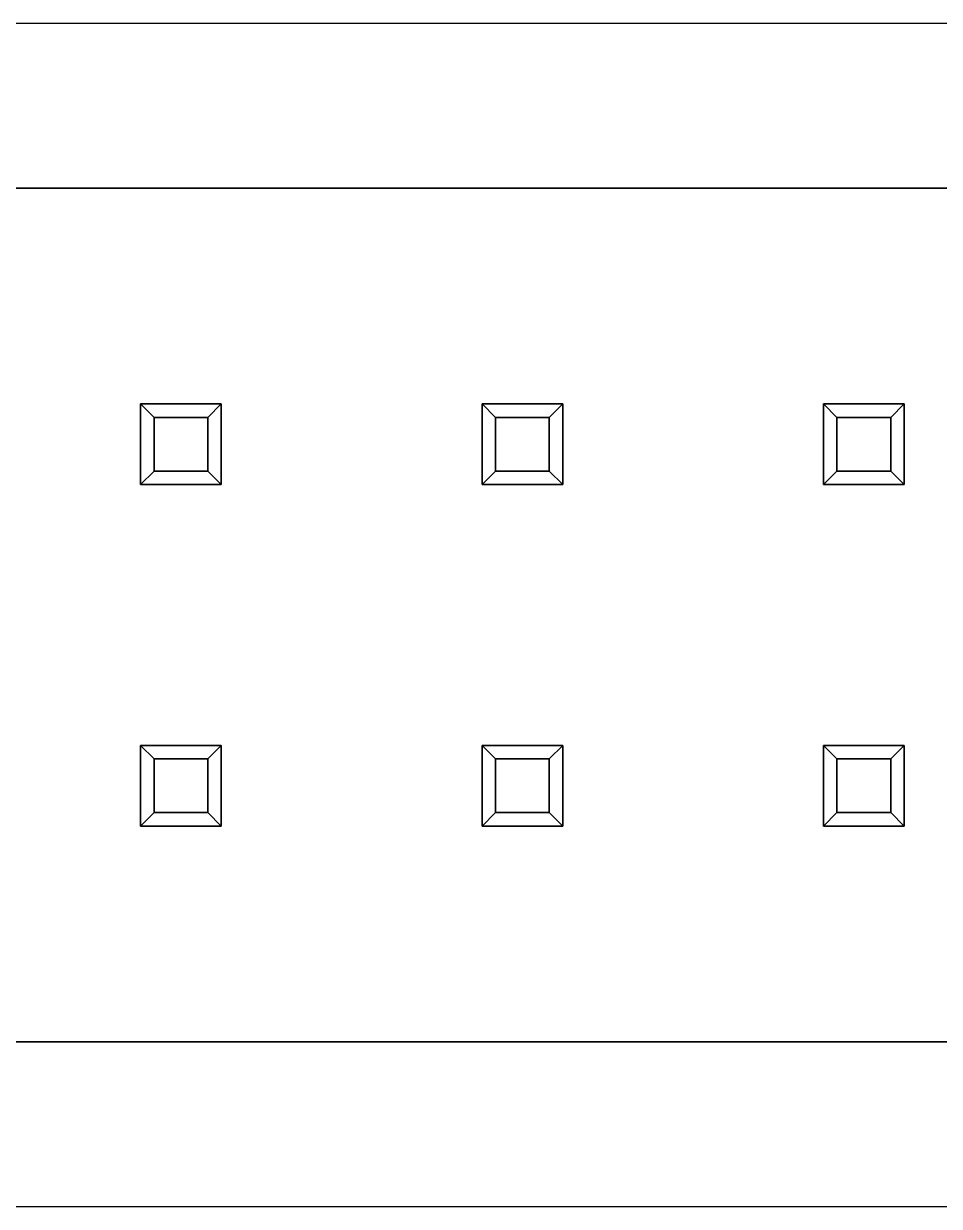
# Model space of a CAD drawing. Extents: x -5.1 to 45.7, y -3.1 to 5.7.
# Drawn here: x 26.32 to 33.14, y -3.13 to 5.67 of the extents above; entities that cross this region are included whole.
import ezdxf

# ---------------------------------------------------------------- set-up
doc = ezdxf.new("R2010")
doc.units = 0
doc.layers.get('0').update_dxf_attribs({"linetype": 'CONTINUOUS'})

# ---------------------------------------------------------------- blocks, each defined once
blk = doc.blocks.new('*U14')
at = {"color": 50, "extrusion": (0, 0.948683, -0.316228)}
for p, q in [((32.3742, 0.2, -3), (32.2742, 0.3, -2.7)), ((32.2742, 0.3, -2.7), (32.8742, 0.3, -2.7)), ((32.7742, 0.2, -3), (32.8742, 0.3, -2.7)), ((32.7742, 0.2, -3), (32.3742, 0.2, -3))]:
    blk.add_line(p, q, dxfattribs=at)
at = {"color": 50, "extrusion": (-0.948683, 0, -0.316228)}
for p, q in [((32.2742, -0.3, -2.7), (32.2742, 0.3, -2.7)), ((32.3742, 0.2, -3), (32.2742, 0.3, -2.7)), ((32.3742, 0.2, -3), (32.3742, -0.2, -3)), ((32.2742, -0.3, -2.7), (32.3742, -0.2, -3))]:
    blk.add_line(p, q, dxfattribs=at)
at = {"color": 50, "extrusion": (-1, 0, 0)}
for p, q in [((32.2742, -0.3, -2.7), (32.2742, 0.3, -2.7)), ((32.2742, 0.3, 9.1), (32.2742, -0.3, 9.1)), ((32.2742, 0.3, -2.7), (32.2742, 0.3, 9.1)), ((32.2742, -0.3, -2.7), (32.2742, -0.3, 9.1))]:
    blk.add_line(p, q, dxfattribs=at)
at = {"color": 50, "extrusion": (-0.948683, 0, 0.316228)}
for p, q in [((32.3742, 0.2, 9.4), (32.2742, 0.3, 9.1)), ((32.2742, 0.3, 9.1), (32.2742, -0.3, 9.1)), ((32.3742, -0.2, 9.4), (32.3742, 0.2, 9.4)), ((32.3742, -0.2, 9.4), (32.2742, -0.3, 9.1))]:
    blk.add_line(p, q, dxfattribs=at)
at = {"color": 50, "extrusion": (0, 0.948683, 0.316228)}
for p, q in [((32.8742, 0.3, 9.1), (32.2742, 0.3, 9.1)), ((32.3742, 0.2, 9.4), (32.2742, 0.3, 9.1)), ((32.7742, 0.2, 9.4), (32.8742, 0.3, 9.1)), ((32.3742, 0.2, 9.4), (32.7742, 0.2, 9.4))]:
    blk.add_line(p, q, dxfattribs=at)
at = {"color": 50, "extrusion": (0, 1, 0)}
for p, q in [((32.2742, 0.3, -2.7), (32.8742, 0.3, -2.7)), ((32.2742, 0.3, -2.7), (32.2742, 0.3, 9.1)), ((32.8742, 0.3, 9.1), (32.2742, 0.3, 9.1)), ((32.8742, 0.3, -2.7), (32.8742, 0.3, 9.1))]:
    blk.add_line(p, q, dxfattribs=at)
at = {"color": 50, "extrusion": (0.948683, 0, -0.316228)}
for p, q in [((32.7742, 0.2, -3), (32.8742, 0.3, -2.7)), ((32.8742, 0.3, -2.7), (32.8742, -0.3, -2.7)), ((32.7742, -0.2, -3), (32.7742, 0.2, -3)), ((32.7742, -0.2, -3), (32.8742, -0.3, -2.7))]:
    blk.add_line(p, q, dxfattribs=at)
at = {"color": 50, "extrusion": (0.948683, 0, 0.316228)}
for p, q in [((32.7742, 0.2, 9.4), (32.8742, 0.3, 9.1)), ((32.8742, -0.3, 9.1), (32.8742, 0.3, 9.1)), ((32.7742, 0.2, 9.4), (32.7742, -0.2, 9.4)), ((32.7742, -0.2, 9.4), (32.8742, -0.3, 9.1))]:
    blk.add_line(p, q, dxfattribs=at)
at = {"color": 50, "extrusion": (1, 0, 0)}
for p, q in [((32.8742, 0.3, -2.7), (32.8742, -0.3, -2.7)), ((32.8742, 0.3, -2.7), (32.8742, 0.3, 9.1)), ((32.8742, -0.3, 9.1), (32.8742, 0.3, 9.1)), ((32.8742, -0.3, -2.7), (32.8742, -0.3, 9.1))]:
    blk.add_line(p, q, dxfattribs=at)
at = {"color": 50, "extrusion": (0, 0, -1)}
for p, q in [((32.3742, 0.2, -3), (32.3742, -0.2, -3)), ((32.7742, 0.2, -3), (32.3742, 0.2, -3)), ((32.7742, -0.2, -3), (32.7742, 0.2, -3)), ((32.3742, -0.2, -3), (32.7742, -0.2, -3))]:
    blk.add_line(p, q, dxfattribs=at)
at = {"color": 50}
for p, q in [((32.3742, 0.2, 9.4), (32.7742, 0.2, 9.4)), ((32.3742, -0.2, 9.4), (32.3742, 0.2, 9.4)), ((32.7742, 0.2, 9.4), (32.7742, -0.2, 9.4)), ((32.7742, -0.2, 9.4), (32.3742, -0.2, 9.4))]:
    blk.add_line(p, q, dxfattribs=at)
at = {"color": 50, "extrusion": (0, -0.948683, -0.316228)}
for p, q in [((32.2742, -0.3, -2.7), (32.3742, -0.2, -3)), ((32.3742, -0.2, -3), (32.7742, -0.2, -3)), ((32.7742, -0.2, -3), (32.8742, -0.3, -2.7)), ((32.8742, -0.3, -2.7), (32.2742, -0.3, -2.7))]:
    blk.add_line(p, q, dxfattribs=at)
at = {"color": 50, "extrusion": (0, -0.948683, 0.316228)}
for p, q in [((32.3742, -0.2, 9.4), (32.2742, -0.3, 9.1)), ((32.7742, -0.2, 9.4), (32.3742, -0.2, 9.4)), ((32.7742, -0.2, 9.4), (32.8742, -0.3, 9.1)), ((32.2742, -0.3, 9.1), (32.8742, -0.3, 9.1))]:
    blk.add_line(p, q, dxfattribs=at)
at = {"color": 50, "extrusion": (0, -1, 0)}
for p, q in [((32.8742, -0.3, -2.7), (32.2742, -0.3, -2.7)), ((32.2742, -0.3, 9.1), (32.8742, -0.3, 9.1)), ((32.2742, -0.3, -2.7), (32.2742, -0.3, 9.1)), ((32.8742, -0.3, -2.7), (32.8742, -0.3, 9.1))]:
    blk.add_line(p, q, dxfattribs=at)
blk = doc.blocks.new('*U16')
at = {"color": 50, "extrusion": (0, 0.948683, -0.316228)}
for p, q in [((29.8342, 0.2, -3), (29.7342, 0.3, -2.7)), ((29.7342, 0.3, -2.7), (30.3342, 0.3, -2.7)), ((30.2342, 0.2, -3), (30.3342, 0.3, -2.7)), ((30.2342, 0.2, -3), (29.8342, 0.2, -3))]:
    blk.add_line(p, q, dxfattribs=at)
at = {"color": 50, "extrusion": (-0.948683, 0, -0.316228)}
for p, q in [((29.7342, -0.3, -2.7), (29.7342, 0.3, -2.7)), ((29.8342, 0.2, -3), (29.7342, 0.3, -2.7)), ((29.8342, 0.2, -3), (29.8342, -0.2, -3)), ((29.7342, -0.3, -2.7), (29.8342, -0.2, -3))]:
    blk.add_line(p, q, dxfattribs=at)
at = {"color": 50, "extrusion": (-1, 0, 0)}
for p, q in [((29.7342, -0.3, -2.7), (29.7342, 0.3, -2.7)), ((29.7342, 0.3, 9.1), (29.7342, -0.3, 9.1)), ((29.7342, 0.3, -2.7), (29.7342, 0.3, 9.1)), ((29.7342, -0.3, -2.7), (29.7342, -0.3, 9.1))]:
    blk.add_line(p, q, dxfattribs=at)
at = {"color": 50, "extrusion": (-0.948683, 0, 0.316228)}
for p, q in [((29.8342, 0.2, 9.4), (29.7342, 0.3, 9.1)), ((29.7342, 0.3, 9.1), (29.7342, -0.3, 9.1)), ((29.8342, -0.2, 9.4), (29.8342, 0.2, 9.4)), ((29.8342, -0.2, 9.4), (29.7342, -0.3, 9.1))]:
    blk.add_line(p, q, dxfattribs=at)
at = {"color": 50, "extrusion": (0, 0.948683, 0.316228)}
for p, q in [((30.3342, 0.3, 9.1), (29.7342, 0.3, 9.1)), ((29.8342, 0.2, 9.4), (29.7342, 0.3, 9.1)), ((30.2342, 0.2, 9.4), (30.3342, 0.3, 9.1)), ((29.8342, 0.2, 9.4), (30.2342, 0.2, 9.4))]:
    blk.add_line(p, q, dxfattribs=at)
at = {"color": 50, "extrusion": (0, 1, 0)}
for p, q in [((29.7342, 0.3, -2.7), (30.3342, 0.3, -2.7)), ((29.7342, 0.3, -2.7), (29.7342, 0.3, 9.1)), ((30.3342, 0.3, 9.1), (29.7342, 0.3, 9.1)), ((30.3342, 0.3, -2.7), (30.3342, 0.3, 9.1))]:
    blk.add_line(p, q, dxfattribs=at)
at = {"color": 50, "extrusion": (0.948683, 0, -0.316228)}
for p, q in [((30.2342, 0.2, -3), (30.3342, 0.3, -2.7)), ((30.3342, 0.3, -2.7), (30.3342, -0.3, -2.7)), ((30.2342, -0.2, -3), (30.2342, 0.2, -3)), ((30.2342, -0.2, -3), (30.3342, -0.3, -2.7))]:
    blk.add_line(p, q, dxfattribs=at)
at = {"color": 50, "extrusion": (0.948683, 0, 0.316228)}
for p, q in [((30.2342, 0.2, 9.4), (30.3342, 0.3, 9.1)), ((30.3342, -0.3, 9.1), (30.3342, 0.3, 9.1)), ((30.2342, 0.2, 9.4), (30.2342, -0.2, 9.4)), ((30.2342, -0.2, 9.4), (30.3342, -0.3, 9.1))]:
    blk.add_line(p, q, dxfattribs=at)
at = {"color": 50, "extrusion": (1, 0, 0)}
for p, q in [((30.3342, 0.3, -2.7), (30.3342, -0.3, -2.7)), ((30.3342, 0.3, -2.7), (30.3342, 0.3, 9.1)), ((30.3342, -0.3, 9.1), (30.3342, 0.3, 9.1)), ((30.3342, -0.3, -2.7), (30.3342, -0.3, 9.1))]:
    blk.add_line(p, q, dxfattribs=at)
at = {"color": 50, "extrusion": (0, 0, -1)}
for p, q in [((29.8342, 0.2, -3), (29.8342, -0.2, -3)), ((30.2342, 0.2, -3), (29.8342, 0.2, -3)), ((30.2342, -0.2, -3), (30.2342, 0.2, -3)), ((29.8342, -0.2, -3), (30.2342, -0.2, -3))]:
    blk.add_line(p, q, dxfattribs=at)
at = {"color": 50}
for p, q in [((29.8342, 0.2, 9.4), (30.2342, 0.2, 9.4)), ((29.8342, -0.2, 9.4), (29.8342, 0.2, 9.4)), ((30.2342, 0.2, 9.4), (30.2342, -0.2, 9.4)), ((30.2342, -0.2, 9.4), (29.8342, -0.2, 9.4))]:
    blk.add_line(p, q, dxfattribs=at)
at = {"color": 50, "extrusion": (0, -0.948683, -0.316228)}
for p, q in [((29.7342, -0.3, -2.7), (29.8342, -0.2, -3)), ((29.8342, -0.2, -3), (30.2342, -0.2, -3)), ((30.2342, -0.2, -3), (30.3342, -0.3, -2.7)), ((30.3342, -0.3, -2.7), (29.7342, -0.3, -2.7))]:
    blk.add_line(p, q, dxfattribs=at)
at = {"color": 50, "extrusion": (0, -0.948683, 0.316228)}
for p, q in [((29.8342, -0.2, 9.4), (29.7342, -0.3, 9.1)), ((30.2342, -0.2, 9.4), (29.8342, -0.2, 9.4)), ((30.2342, -0.2, 9.4), (30.3342, -0.3, 9.1)), ((29.7342, -0.3, 9.1), (30.3342, -0.3, 9.1))]:
    blk.add_line(p, q, dxfattribs=at)
at = {"color": 50, "extrusion": (0, -1, 0)}
for p, q in [((30.3342, -0.3, -2.7), (29.7342, -0.3, -2.7)), ((29.7342, -0.3, 9.1), (30.3342, -0.3, 9.1)), ((29.7342, -0.3, -2.7), (29.7342, -0.3, 9.1)), ((30.3342, -0.3, -2.7), (30.3342, -0.3, 9.1))]:
    blk.add_line(p, q, dxfattribs=at)
blk = doc.blocks.new('*U17')
at = {"color": 50, "extrusion": (0, 0.948683, -0.316228)}
for p, q in [((27.2942, 0.2, -3), (27.1942, 0.3, -2.7)), ((27.1942, 0.3, -2.7), (27.7942, 0.3, -2.7)), ((27.6942, 0.2, -3), (27.7942, 0.3, -2.7)), ((27.6942, 0.2, -3), (27.2942, 0.2, -3))]:
    blk.add_line(p, q, dxfattribs=at)
at = {"color": 50, "extrusion": (-0.948683, 0, -0.316228)}
for p, q in [((27.1942, -0.3, -2.7), (27.1942, 0.3, -2.7)), ((27.2942, 0.2, -3), (27.1942, 0.3, -2.7)), ((27.2942, 0.2, -3), (27.2942, -0.2, -3)), ((27.1942, -0.3, -2.7), (27.2942, -0.2, -3))]:
    blk.add_line(p, q, dxfattribs=at)
at = {"color": 50, "extrusion": (-1, 0, 0)}
for p, q in [((27.1942, -0.3, -2.7), (27.1942, 0.3, -2.7)), ((27.1942, 0.3, 9.1), (27.1942, -0.3, 9.1)), ((27.1942, 0.3, -2.7), (27.1942, 0.3, 9.1)), ((27.1942, -0.3, -2.7), (27.1942, -0.3, 9.1))]:
    blk.add_line(p, q, dxfattribs=at)
at = {"color": 50, "extrusion": (-0.948683, 0, 0.316228)}
for p, q in [((27.2942, 0.2, 9.4), (27.1942, 0.3, 9.1)), ((27.1942, 0.3, 9.1), (27.1942, -0.3, 9.1)), ((27.2942, -0.2, 9.4), (27.2942, 0.2, 9.4)), ((27.2942, -0.2, 9.4), (27.1942, -0.3, 9.1))]:
    blk.add_line(p, q, dxfattribs=at)
at = {"color": 50, "extrusion": (0, 0.948683, 0.316228)}
for p, q in [((27.7942, 0.3, 9.1), (27.1942, 0.3, 9.1)), ((27.2942, 0.2, 9.4), (27.1942, 0.3, 9.1)), ((27.6942, 0.2, 9.4), (27.7942, 0.3, 9.1)), ((27.2942, 0.2, 9.4), (27.6942, 0.2, 9.4))]:
    blk.add_line(p, q, dxfattribs=at)
at = {"color": 50, "extrusion": (0, 1, 0)}
for p, q in [((27.1942, 0.3, -2.7), (27.7942, 0.3, -2.7)), ((27.1942, 0.3, -2.7), (27.1942, 0.3, 9.1)), ((27.7942, 0.3, 9.1), (27.1942, 0.3, 9.1)), ((27.7942, 0.3, -2.7), (27.7942, 0.3, 9.1))]:
    blk.add_line(p, q, dxfattribs=at)
at = {"color": 50, "extrusion": (0.948683, 0, -0.316228)}
for p, q in [((27.6942, 0.2, -3), (27.7942, 0.3, -2.7)), ((27.7942, 0.3, -2.7), (27.7942, -0.3, -2.7)), ((27.6942, -0.2, -3), (27.6942, 0.2, -3)), ((27.6942, -0.2, -3), (27.7942, -0.3, -2.7))]:
    blk.add_line(p, q, dxfattribs=at)
at = {"color": 50, "extrusion": (0.948683, 0, 0.316228)}
for p, q in [((27.6942, 0.2, 9.4), (27.7942, 0.3, 9.1)), ((27.7942, -0.3, 9.1), (27.7942, 0.3, 9.1)), ((27.6942, 0.2, 9.4), (27.6942, -0.2, 9.4)), ((27.6942, -0.2, 9.4), (27.7942, -0.3, 9.1))]:
    blk.add_line(p, q, dxfattribs=at)
at = {"color": 50, "extrusion": (1, 0, 0)}
for p, q in [((27.7942, 0.3, -2.7), (27.7942, -0.3, -2.7)), ((27.7942, 0.3, -2.7), (27.7942, 0.3, 9.1)), ((27.7942, -0.3, 9.1), (27.7942, 0.3, 9.1)), ((27.7942, -0.3, -2.7), (27.7942, -0.3, 9.1))]:
    blk.add_line(p, q, dxfattribs=at)
at = {"color": 50, "extrusion": (0, 0, -1)}
for p, q in [((27.2942, 0.2, -3), (27.2942, -0.2, -3)), ((27.6942, 0.2, -3), (27.2942, 0.2, -3)), ((27.6942, -0.2, -3), (27.6942, 0.2, -3)), ((27.2942, -0.2, -3), (27.6942, -0.2, -3))]:
    blk.add_line(p, q, dxfattribs=at)
at = {"color": 50}
for p, q in [((27.2942, 0.2, 9.4), (27.6942, 0.2, 9.4)), ((27.2942, -0.2, 9.4), (27.2942, 0.2, 9.4)), ((27.6942, 0.2, 9.4), (27.6942, -0.2, 9.4)), ((27.6942, -0.2, 9.4), (27.2942, -0.2, 9.4))]:
    blk.add_line(p, q, dxfattribs=at)
at = {"color": 50, "extrusion": (0, -0.948683, -0.316228)}
for p, q in [((27.1942, -0.3, -2.7), (27.2942, -0.2, -3)), ((27.2942, -0.2, -3), (27.6942, -0.2, -3)), ((27.6942, -0.2, -3), (27.7942, -0.3, -2.7)), ((27.7942, -0.3, -2.7), (27.1942, -0.3, -2.7))]:
    blk.add_line(p, q, dxfattribs=at)
at = {"color": 50, "extrusion": (0, -0.948683, 0.316228)}
for p, q in [((27.2942, -0.2, 9.4), (27.1942, -0.3, 9.1)), ((27.6942, -0.2, 9.4), (27.2942, -0.2, 9.4)), ((27.6942, -0.2, 9.4), (27.7942, -0.3, 9.1)), ((27.1942, -0.3, 9.1), (27.7942, -0.3, 9.1))]:
    blk.add_line(p, q, dxfattribs=at)
at = {"color": 50, "extrusion": (0, -1, 0)}
for p, q in [((27.7942, -0.3, -2.7), (27.1942, -0.3, -2.7)), ((27.1942, -0.3, 9.1), (27.7942, -0.3, 9.1)), ((27.1942, -0.3, -2.7), (27.1942, -0.3, 9.1)), ((27.7942, -0.3, -2.7), (27.7942, -0.3, 9.1))]:
    blk.add_line(p, q, dxfattribs=at)
blk = doc.blocks.new('*U20')
at = {"color": 50, "extrusion": (0, 0.948683, -0.316228)}
for p, q in [((27.2942, 2.74, -3), (27.1942, 2.84, -2.7)), ((27.1942, 2.84, -2.7), (27.7942, 2.84, -2.7)), ((27.6942, 2.74, -3), (27.7942, 2.84, -2.7)), ((27.6942, 2.74, -3), (27.2942, 2.74, -3))]:
    blk.add_line(p, q, dxfattribs=at)
at = {"color": 50, "extrusion": (-0.948683, 0, -0.316228)}
for p, q in [((27.1942, 2.24, -2.7), (27.1942, 2.84, -2.7)), ((27.2942, 2.74, -3), (27.1942, 2.84, -2.7)), ((27.2942, 2.74, -3), (27.2942, 2.34, -3)), ((27.1942, 2.24, -2.7), (27.2942, 2.34, -3))]:
    blk.add_line(p, q, dxfattribs=at)
at = {"color": 50, "extrusion": (-1, 0, 0)}
for p, q in [((27.1942, 2.24, -2.7), (27.1942, 2.84, -2.7)), ((27.1942, 2.84, 9.1), (27.1942, 2.24, 9.1)), ((27.1942, 2.84, -2.7), (27.1942, 2.84, 9.1)), ((27.1942, 2.24, -2.7), (27.1942, 2.24, 9.1))]:
    blk.add_line(p, q, dxfattribs=at)
at = {"color": 50, "extrusion": (-0.948683, 0, 0.316228)}
for p, q in [((27.2942, 2.74, 9.4), (27.1942, 2.84, 9.1)), ((27.1942, 2.84, 9.1), (27.1942, 2.24, 9.1)), ((27.2942, 2.34, 9.4), (27.2942, 2.74, 9.4)), ((27.2942, 2.34, 9.4), (27.1942, 2.24, 9.1))]:
    blk.add_line(p, q, dxfattribs=at)
at = {"color": 50, "extrusion": (0, 0.948683, 0.316228)}
for p, q in [((27.7942, 2.84, 9.1), (27.1942, 2.84, 9.1)), ((27.2942, 2.74, 9.4), (27.1942, 2.84, 9.1)), ((27.6942, 2.74, 9.4), (27.7942, 2.84, 9.1)), ((27.2942, 2.74, 9.4), (27.6942, 2.74, 9.4))]:
    blk.add_line(p, q, dxfattribs=at)
at = {"color": 50, "extrusion": (0, 1, 0)}
for p, q in [((27.1942, 2.84, -2.7), (27.7942, 2.84, -2.7)), ((27.1942, 2.84, -2.7), (27.1942, 2.84, 9.1)), ((27.7942, 2.84, 9.1), (27.1942, 2.84, 9.1)), ((27.7942, 2.84, -2.7), (27.7942, 2.84, 9.1))]:
    blk.add_line(p, q, dxfattribs=at)
at = {"color": 50, "extrusion": (0.948683, 0, -0.316228)}
for p, q in [((27.6942, 2.74, -3), (27.7942, 2.84, -2.7)), ((27.7942, 2.84, -2.7), (27.7942, 2.24, -2.7)), ((27.6942, 2.34, -3), (27.6942, 2.74, -3)), ((27.6942, 2.34, -3), (27.7942, 2.24, -2.7))]:
    blk.add_line(p, q, dxfattribs=at)
at = {"color": 50, "extrusion": (0.948683, 0, 0.316228)}
for p, q in [((27.6942, 2.74, 9.4), (27.7942, 2.84, 9.1)), ((27.7942, 2.24, 9.1), (27.7942, 2.84, 9.1)), ((27.6942, 2.74, 9.4), (27.6942, 2.34, 9.4)), ((27.6942, 2.34, 9.4), (27.7942, 2.24, 9.1))]:
    blk.add_line(p, q, dxfattribs=at)
at = {"color": 50, "extrusion": (1, 0, 0)}
for p, q in [((27.7942, 2.84, -2.7), (27.7942, 2.24, -2.7)), ((27.7942, 2.84, -2.7), (27.7942, 2.84, 9.1)), ((27.7942, 2.24, 9.1), (27.7942, 2.84, 9.1)), ((27.7942, 2.24, -2.7), (27.7942, 2.24, 9.1))]:
    blk.add_line(p, q, dxfattribs=at)
at = {"color": 50, "extrusion": (0, 0, -1)}
for p, q in [((27.2942, 2.74, -3), (27.2942, 2.34, -3)), ((27.6942, 2.74, -3), (27.2942, 2.74, -3)), ((27.6942, 2.34, -3), (27.6942, 2.74, -3)), ((27.2942, 2.34, -3), (27.6942, 2.34, -3))]:
    blk.add_line(p, q, dxfattribs=at)
at = {"color": 50}
for p, q in [((27.2942, 2.74, 9.4), (27.6942, 2.74, 9.4)), ((27.2942, 2.34, 9.4), (27.2942, 2.74, 9.4)), ((27.6942, 2.74, 9.4), (27.6942, 2.34, 9.4)), ((27.6942, 2.34, 9.4), (27.2942, 2.34, 9.4))]:
    blk.add_line(p, q, dxfattribs=at)
at = {"color": 50, "extrusion": (0, -0.948683, -0.316228)}
for p, q in [((27.1942, 2.24, -2.7), (27.2942, 2.34, -3)), ((27.2942, 2.34, -3), (27.6942, 2.34, -3)), ((27.6942, 2.34, -3), (27.7942, 2.24, -2.7)), ((27.7942, 2.24, -2.7), (27.1942, 2.24, -2.7))]:
    blk.add_line(p, q, dxfattribs=at)
at = {"color": 50, "extrusion": (0, -0.948683, 0.316228)}
for p, q in [((27.2942, 2.34, 9.4), (27.1942, 2.24, 9.1)), ((27.6942, 2.34, 9.4), (27.2942, 2.34, 9.4)), ((27.6942, 2.34, 9.4), (27.7942, 2.24, 9.1)), ((27.1942, 2.24, 9.1), (27.7942, 2.24, 9.1))]:
    blk.add_line(p, q, dxfattribs=at)
at = {"color": 50, "extrusion": (0, -1, 0)}
for p, q in [((27.7942, 2.24, -2.7), (27.1942, 2.24, -2.7)), ((27.1942, 2.24, 9.1), (27.7942, 2.24, 9.1)), ((27.1942, 2.24, -2.7), (27.1942, 2.24, 9.1)), ((27.7942, 2.24, -2.7), (27.7942, 2.24, 9.1))]:
    blk.add_line(p, q, dxfattribs=at)
blk = doc.blocks.new('*U21')
at = {"color": 50, "extrusion": (0, 0.948683, -0.316228)}
for p, q in [((29.8342, 2.74, -3), (29.7342, 2.84, -2.7)), ((29.7342, 2.84, -2.7), (30.3342, 2.84, -2.7)), ((30.2342, 2.74, -3), (30.3342, 2.84, -2.7)), ((30.2342, 2.74, -3), (29.8342, 2.74, -3))]:
    blk.add_line(p, q, dxfattribs=at)
at = {"color": 50, "extrusion": (-0.948683, 0, -0.316228)}
for p, q in [((29.7342, 2.24, -2.7), (29.7342, 2.84, -2.7)), ((29.8342, 2.74, -3), (29.7342, 2.84, -2.7)), ((29.8342, 2.74, -3), (29.8342, 2.34, -3)), ((29.7342, 2.24, -2.7), (29.8342, 2.34, -3))]:
    blk.add_line(p, q, dxfattribs=at)
at = {"color": 50, "extrusion": (-1, 0, 0)}
for p, q in [((29.7342, 2.24, -2.7), (29.7342, 2.84, -2.7)), ((29.7342, 2.84, 9.1), (29.7342, 2.24, 9.1)), ((29.7342, 2.84, -2.7), (29.7342, 2.84, 9.1)), ((29.7342, 2.24, -2.7), (29.7342, 2.24, 9.1))]:
    blk.add_line(p, q, dxfattribs=at)
at = {"color": 50, "extrusion": (-0.948683, 0, 0.316228)}
for p, q in [((29.8342, 2.74, 9.4), (29.7342, 2.84, 9.1)), ((29.7342, 2.84, 9.1), (29.7342, 2.24, 9.1)), ((29.8342, 2.34, 9.4), (29.8342, 2.74, 9.4)), ((29.8342, 2.34, 9.4), (29.7342, 2.24, 9.1))]:
    blk.add_line(p, q, dxfattribs=at)
at = {"color": 50, "extrusion": (0, 0.948683, 0.316228)}
for p, q in [((30.3342, 2.84, 9.1), (29.7342, 2.84, 9.1)), ((29.8342, 2.74, 9.4), (29.7342, 2.84, 9.1)), ((30.2342, 2.74, 9.4), (30.3342, 2.84, 9.1)), ((29.8342, 2.74, 9.4), (30.2342, 2.74, 9.4))]:
    blk.add_line(p, q, dxfattribs=at)
at = {"color": 50, "extrusion": (0, 1, 0)}
for p, q in [((29.7342, 2.84, -2.7), (30.3342, 2.84, -2.7)), ((29.7342, 2.84, -2.7), (29.7342, 2.84, 9.1)), ((30.3342, 2.84, 9.1), (29.7342, 2.84, 9.1)), ((30.3342, 2.84, -2.7), (30.3342, 2.84, 9.1))]:
    blk.add_line(p, q, dxfattribs=at)
at = {"color": 50, "extrusion": (0.948683, 0, -0.316228)}
for p, q in [((30.2342, 2.74, -3), (30.3342, 2.84, -2.7)), ((30.3342, 2.84, -2.7), (30.3342, 2.24, -2.7)), ((30.2342, 2.34, -3), (30.2342, 2.74, -3)), ((30.2342, 2.34, -3), (30.3342, 2.24, -2.7))]:
    blk.add_line(p, q, dxfattribs=at)
at = {"color": 50, "extrusion": (0.948683, 0, 0.316228)}
for p, q in [((30.2342, 2.74, 9.4), (30.3342, 2.84, 9.1)), ((30.3342, 2.24, 9.1), (30.3342, 2.84, 9.1)), ((30.2342, 2.74, 9.4), (30.2342, 2.34, 9.4)), ((30.2342, 2.34, 9.4), (30.3342, 2.24, 9.1))]:
    blk.add_line(p, q, dxfattribs=at)
at = {"color": 50, "extrusion": (1, 0, 0)}
for p, q in [((30.3342, 2.84, -2.7), (30.3342, 2.24, -2.7)), ((30.3342, 2.84, -2.7), (30.3342, 2.84, 9.1)), ((30.3342, 2.24, 9.1), (30.3342, 2.84, 9.1)), ((30.3342, 2.24, -2.7), (30.3342, 2.24, 9.1))]:
    blk.add_line(p, q, dxfattribs=at)
at = {"color": 50, "extrusion": (0, 0, -1)}
for p, q in [((29.8342, 2.74, -3), (29.8342, 2.34, -3)), ((30.2342, 2.74, -3), (29.8342, 2.74, -3)), ((30.2342, 2.34, -3), (30.2342, 2.74, -3)), ((29.8342, 2.34, -3), (30.2342, 2.34, -3))]:
    blk.add_line(p, q, dxfattribs=at)
at = {"color": 50}
for p, q in [((29.8342, 2.74, 9.4), (30.2342, 2.74, 9.4)), ((29.8342, 2.34, 9.4), (29.8342, 2.74, 9.4)), ((30.2342, 2.74, 9.4), (30.2342, 2.34, 9.4)), ((30.2342, 2.34, 9.4), (29.8342, 2.34, 9.4))]:
    blk.add_line(p, q, dxfattribs=at)
at = {"color": 50, "extrusion": (0, -0.948683, -0.316228)}
for p, q in [((29.7342, 2.24, -2.7), (29.8342, 2.34, -3)), ((29.8342, 2.34, -3), (30.2342, 2.34, -3)), ((30.2342, 2.34, -3), (30.3342, 2.24, -2.7)), ((30.3342, 2.24, -2.7), (29.7342, 2.24, -2.7))]:
    blk.add_line(p, q, dxfattribs=at)
at = {"color": 50, "extrusion": (0, -0.948683, 0.316228)}
for p, q in [((29.8342, 2.34, 9.4), (29.7342, 2.24, 9.1)), ((30.2342, 2.34, 9.4), (29.8342, 2.34, 9.4)), ((30.2342, 2.34, 9.4), (30.3342, 2.24, 9.1)), ((29.7342, 2.24, 9.1), (30.3342, 2.24, 9.1))]:
    blk.add_line(p, q, dxfattribs=at)
at = {"color": 50, "extrusion": (0, -1, 0)}
for p, q in [((30.3342, 2.24, -2.7), (29.7342, 2.24, -2.7)), ((29.7342, 2.24, 9.1), (30.3342, 2.24, 9.1)), ((29.7342, 2.24, -2.7), (29.7342, 2.24, 9.1)), ((30.3342, 2.24, -2.7), (30.3342, 2.24, 9.1))]:
    blk.add_line(p, q, dxfattribs=at)
blk = doc.blocks.new('*U23')
at = {"color": 50, "extrusion": (0, 0.948683, -0.316228)}
for p, q in [((32.3742, 2.74, -3), (32.2742, 2.84, -2.7)), ((32.2742, 2.84, -2.7), (32.8742, 2.84, -2.7)), ((32.7742, 2.74, -3), (32.8742, 2.84, -2.7)), ((32.7742, 2.74, -3), (32.3742, 2.74, -3))]:
    blk.add_line(p, q, dxfattribs=at)
at = {"color": 50, "extrusion": (-0.948683, 0, -0.316228)}
for p, q in [((32.2742, 2.24, -2.7), (32.2742, 2.84, -2.7)), ((32.3742, 2.74, -3), (32.2742, 2.84, -2.7)), ((32.3742, 2.74, -3), (32.3742, 2.34, -3)), ((32.2742, 2.24, -2.7), (32.3742, 2.34, -3))]:
    blk.add_line(p, q, dxfattribs=at)
at = {"color": 50, "extrusion": (-1, 0, 0)}
for p, q in [((32.2742, 2.24, -2.7), (32.2742, 2.84, -2.7)), ((32.2742, 2.84, 9.1), (32.2742, 2.24, 9.1)), ((32.2742, 2.84, -2.7), (32.2742, 2.84, 9.1)), ((32.2742, 2.24, -2.7), (32.2742, 2.24, 9.1))]:
    blk.add_line(p, q, dxfattribs=at)
at = {"color": 50, "extrusion": (-0.948683, 0, 0.316228)}
for p, q in [((32.3742, 2.74, 9.4), (32.2742, 2.84, 9.1)), ((32.2742, 2.84, 9.1), (32.2742, 2.24, 9.1)), ((32.3742, 2.34, 9.4), (32.3742, 2.74, 9.4)), ((32.3742, 2.34, 9.4), (32.2742, 2.24, 9.1))]:
    blk.add_line(p, q, dxfattribs=at)
at = {"color": 50, "extrusion": (0, 0.948683, 0.316228)}
for p, q in [((32.8742, 2.84, 9.1), (32.2742, 2.84, 9.1)), ((32.3742, 2.74, 9.4), (32.2742, 2.84, 9.1)), ((32.7742, 2.74, 9.4), (32.8742, 2.84, 9.1)), ((32.3742, 2.74, 9.4), (32.7742, 2.74, 9.4))]:
    blk.add_line(p, q, dxfattribs=at)
at = {"color": 50, "extrusion": (0, 1, 0)}
for p, q in [((32.2742, 2.84, -2.7), (32.8742, 2.84, -2.7)), ((32.2742, 2.84, -2.7), (32.2742, 2.84, 9.1)), ((32.8742, 2.84, 9.1), (32.2742, 2.84, 9.1)), ((32.8742, 2.84, -2.7), (32.8742, 2.84, 9.1))]:
    blk.add_line(p, q, dxfattribs=at)
at = {"color": 50, "extrusion": (0.948683, 0, -0.316228)}
for p, q in [((32.7742, 2.74, -3), (32.8742, 2.84, -2.7)), ((32.8742, 2.84, -2.7), (32.8742, 2.24, -2.7)), ((32.7742, 2.34, -3), (32.7742, 2.74, -3)), ((32.7742, 2.34, -3), (32.8742, 2.24, -2.7))]:
    blk.add_line(p, q, dxfattribs=at)
at = {"color": 50, "extrusion": (0.948683, 0, 0.316228)}
for p, q in [((32.7742, 2.74, 9.4), (32.8742, 2.84, 9.1)), ((32.8742, 2.24, 9.1), (32.8742, 2.84, 9.1)), ((32.7742, 2.74, 9.4), (32.7742, 2.34, 9.4)), ((32.7742, 2.34, 9.4), (32.8742, 2.24, 9.1))]:
    blk.add_line(p, q, dxfattribs=at)
at = {"color": 50, "extrusion": (1, 0, 0)}
for p, q in [((32.8742, 2.84, -2.7), (32.8742, 2.24, -2.7)), ((32.8742, 2.84, -2.7), (32.8742, 2.84, 9.1)), ((32.8742, 2.24, 9.1), (32.8742, 2.84, 9.1)), ((32.8742, 2.24, -2.7), (32.8742, 2.24, 9.1))]:
    blk.add_line(p, q, dxfattribs=at)
at = {"color": 50, "extrusion": (0, 0, -1)}
for p, q in [((32.3742, 2.74, -3), (32.3742, 2.34, -3)), ((32.7742, 2.74, -3), (32.3742, 2.74, -3)), ((32.7742, 2.34, -3), (32.7742, 2.74, -3)), ((32.3742, 2.34, -3), (32.7742, 2.34, -3))]:
    blk.add_line(p, q, dxfattribs=at)
at = {"color": 50}
for p, q in [((32.3742, 2.74, 9.4), (32.7742, 2.74, 9.4)), ((32.3742, 2.34, 9.4), (32.3742, 2.74, 9.4)), ((32.7742, 2.74, 9.4), (32.7742, 2.34, 9.4)), ((32.7742, 2.34, 9.4), (32.3742, 2.34, 9.4))]:
    blk.add_line(p, q, dxfattribs=at)
at = {"color": 50, "extrusion": (0, -0.948683, -0.316228)}
for p, q in [((32.2742, 2.24, -2.7), (32.3742, 2.34, -3)), ((32.3742, 2.34, -3), (32.7742, 2.34, -3)), ((32.7742, 2.34, -3), (32.8742, 2.24, -2.7)), ((32.8742, 2.24, -2.7), (32.2742, 2.24, -2.7))]:
    blk.add_line(p, q, dxfattribs=at)
at = {"color": 50, "extrusion": (0, -0.948683, 0.316228)}
for p, q in [((32.3742, 2.34, 9.4), (32.2742, 2.24, 9.1)), ((32.7742, 2.34, 9.4), (32.3742, 2.34, 9.4)), ((32.7742, 2.34, 9.4), (32.8742, 2.24, 9.1)), ((32.2742, 2.24, 9.1), (32.8742, 2.24, 9.1))]:
    blk.add_line(p, q, dxfattribs=at)
at = {"color": 50, "extrusion": (0, -1, 0)}
for p, q in [((32.8742, 2.24, -2.7), (32.2742, 2.24, -2.7)), ((32.2742, 2.24, 9.1), (32.8742, 2.24, 9.1)), ((32.2742, 2.24, -2.7), (32.2742, 2.24, 9.1)), ((32.8742, 2.24, -2.7), (32.8742, 2.24, 9.1))]:
    blk.add_line(p, q, dxfattribs=at)
blk = doc.blocks.new('*U36')
at = {"color": 250, "extrusion": (0, 1, 0)}
for p, q in [((45.71, 5.67), (-5.07, 5.67)), ((45.71, 5.67, 9.1), (-5.07, 5.67, 9.1)), ((44.45, -1.905, 9.1), (22.52, -1.905, 9.1)), ((22.52, -1.905, 2.8), (44.45, -1.905, 2.8))]:
    blk.add_line(p, q, dxfattribs=at)
at = {"color": 250}
for p, q in [((45.71, 5.67, 9.1), (-5.07, 5.67, 9.1)), ((44.45, 4.445, 2.8), (-3.81, 4.445, 2.8)), ((-3.81, 4.445, 9.1), (44.45, 4.445, 9.1)), ((22.52, -1.905, 2.8), (44.45, -1.905, 2.8)), ((44.45, -1.905, 9.1), (22.52, -1.905, 9.1)), ((22.52, -3.13, 9.1), (45.71, -3.13, 9.1))]:
    blk.add_line(p, q, dxfattribs=at)
at = {"color": 250, "extrusion": (0, 0, -1)}
for p, q in [((45.71, 5.67), (-5.07, 5.67)), ((-5.07, -3.13), (45.71, -3.13))]:
    blk.add_line(p, q, dxfattribs=at)
at = {"color": 250, "extrusion": (0, -1, 0)}
for p, q in [((44.45, 4.445, 2.8), (-3.81, 4.445, 2.8)), ((-3.81, 4.445, 9.1), (44.45, 4.445, 9.1)), ((-5.07, -3.13), (45.71, -3.13)), ((22.52, -3.13, 9.1), (45.71, -3.13, 9.1))]:
    blk.add_line(p, q, dxfattribs=at)

msp = doc.modelspace()

# ---------------------------------------------------------------- block references
for name in ['*U36', '*U20', '*U21', '*U23', '*U17', '*U16', '*U14']:
    msp.add_blockref(name, (0, 0))

doc.saveas('drawing.dxf')
